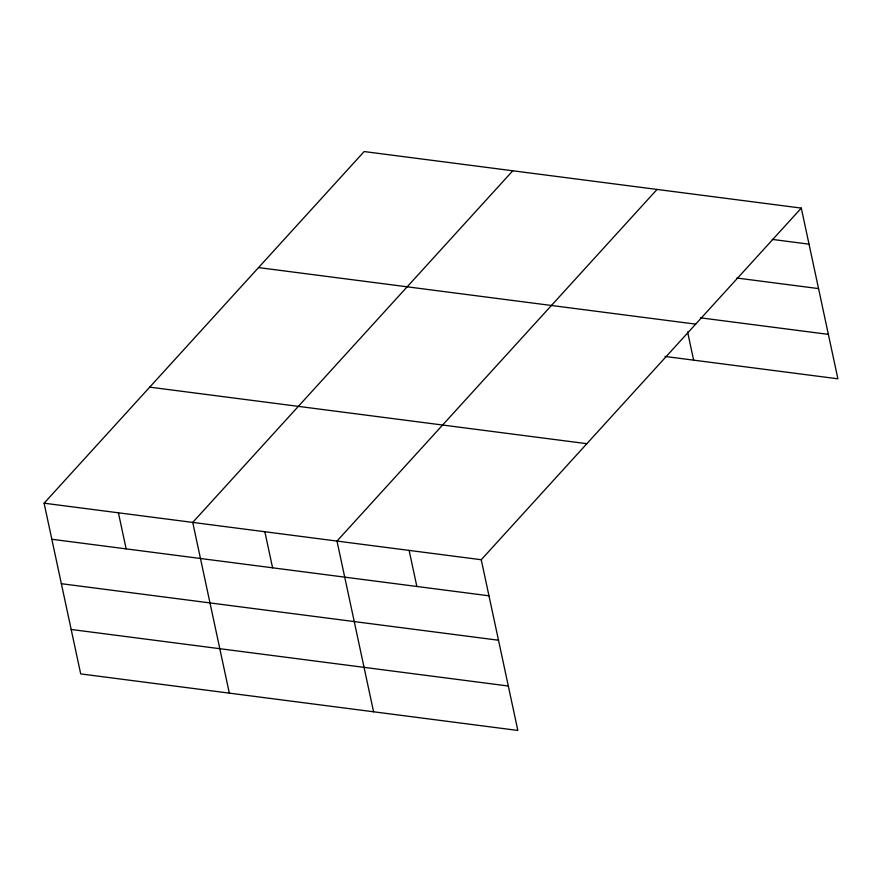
<?xml version="1.0" encoding="UTF-8"?>
<svg xmlns="http://www.w3.org/2000/svg" width="882" height="882" viewBox="0 0 882 882"><rect width="100%" height="100%" fill="white"/><g stroke="black" fill="none" stroke-linecap="round" stroke-linejoin="round"><path stroke-width="1.32" d="M801.297 208.097L481.241 559.728L517.844 730.45L80.703 673.903L44.1 503.192L364.156 151.55L801.297 208.097L837.9 378.808L665.061 356.46M512.784 170.777L192.728 522.409L229.331 693.131M657.046 189.432L336.99 541.074L373.582 711.796M772.29 239.408L809.037 244.171M736.9 278.039L818.562 288.601M700.451 317.829L828.374 334.377M258.536 267.588L695.678 324.135M149.72 387.143L586.861 443.69M44.1 503.192L481.241 559.728M51.829 539.266L488.981 595.802M61.354 583.697L498.506 640.233M71.177 629.472L508.319 686.02M687.585 331.875L693.638 360.154M409.116 550.401L416.855 586.475M264.854 531.747L272.593 567.821M118.42 512.806L126.148 548.88"/></g></svg>
